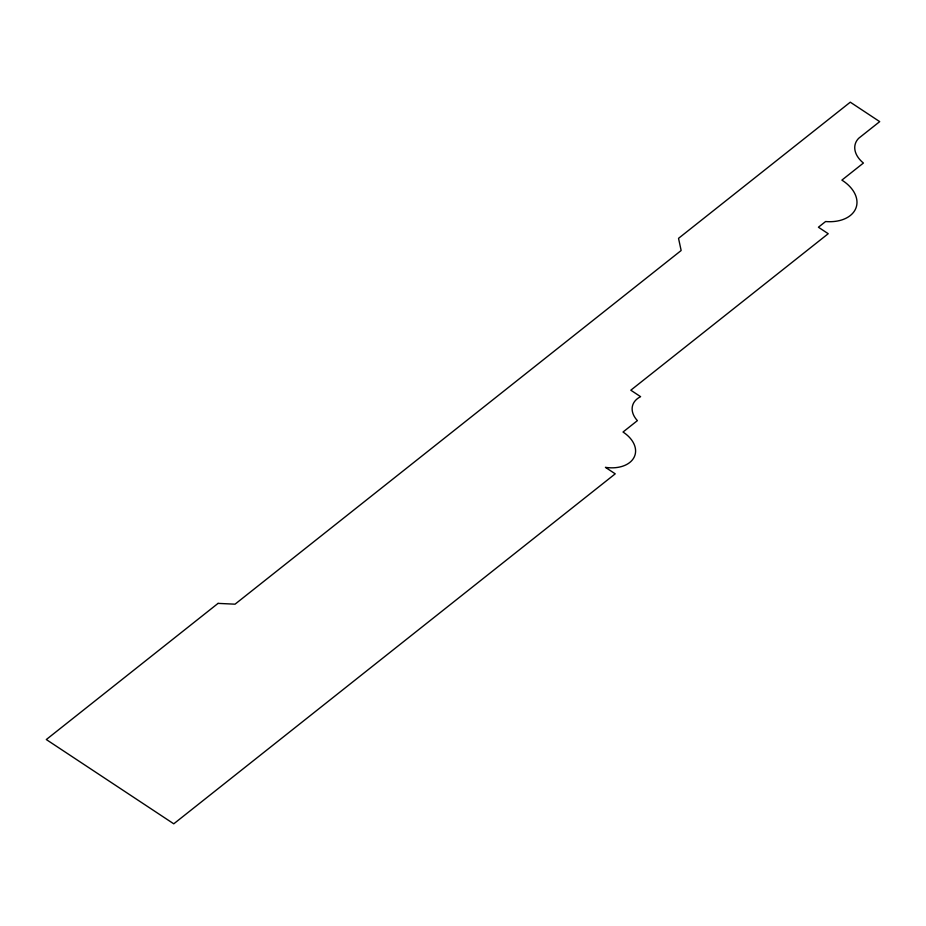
<?xml version="1.0" encoding="UTF-8"?>
<svg xmlns="http://www.w3.org/2000/svg" width="926" height="926" viewBox="0 0 926 926"><rect width="100%" height="100%" fill="white"/><g stroke="black" fill="none" stroke-linecap="round" stroke-linejoin="round"><path stroke-width="1.39" d="M218.061 603.382L46.3 739.55L173.764 823.816L615.234 473.834L605.43 467.352A30.975 20.557 15.9 0 0 634.148 457.178A30.975 20.557 15.9 0 0 623.024 432.025L637.389 420.635A27.085 17.976 15.9 0 1 640.618 396.687L630.814 390.205L828.226 233.711L818.422 227.229L825.598 221.534A35.593 23.636 15.9 0 0 855.89 208.176A35.593 23.636 15.9 0 0 841.884 180.119L863.414 163.045A28.706 19.052 15.9 0 1 858.772 138.217L879.7 121.63L850.288 102.184L678.527 238.341L681.154 250.518L235.042 604.18L218.061 603.382"/></g></svg>
